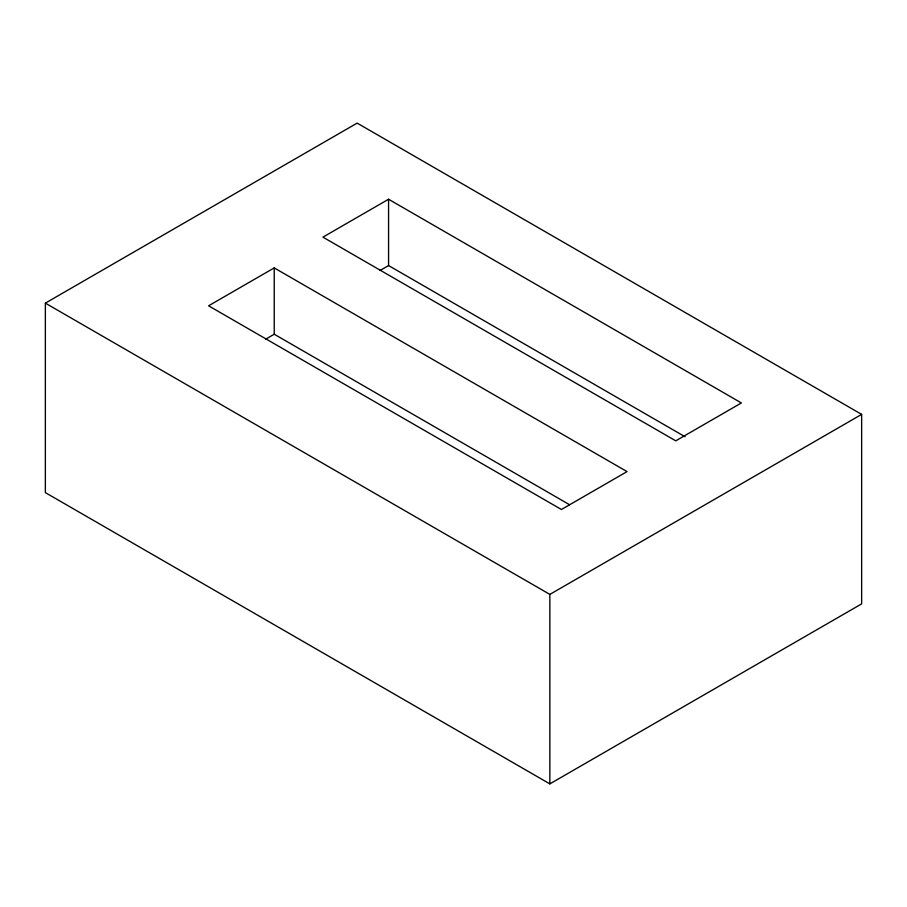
<?xml version="1.0" encoding="UTF-8"?>
<svg xmlns="http://www.w3.org/2000/svg" width="907" height="907" viewBox="0 0 907 907"><rect width="100%" height="100%" fill="white"/><g stroke="black" fill="none" stroke-linecap="round" stroke-linejoin="round"><path stroke-width="1.36" d="M45.35 303.131L357.154 123.114L861.65 414.386L861.65 603.869L549.846 783.886L45.35 492.614L45.35 303.131L549.846 594.402L861.65 414.386M388.57 199.245L322.926 237.135L675.76 440.836L741.393 402.946L388.57 199.245L388.57 265.558L685.046 436.732M274.231 267.905L208.587 305.795L561.422 509.496L627.054 471.606L274.231 267.905L274.231 334.218L569.483 504.677M380.067 270.479L388.57 265.558M265.728 339.139L274.231 334.218M549.846 594.402L549.846 783.886"/></g></svg>
